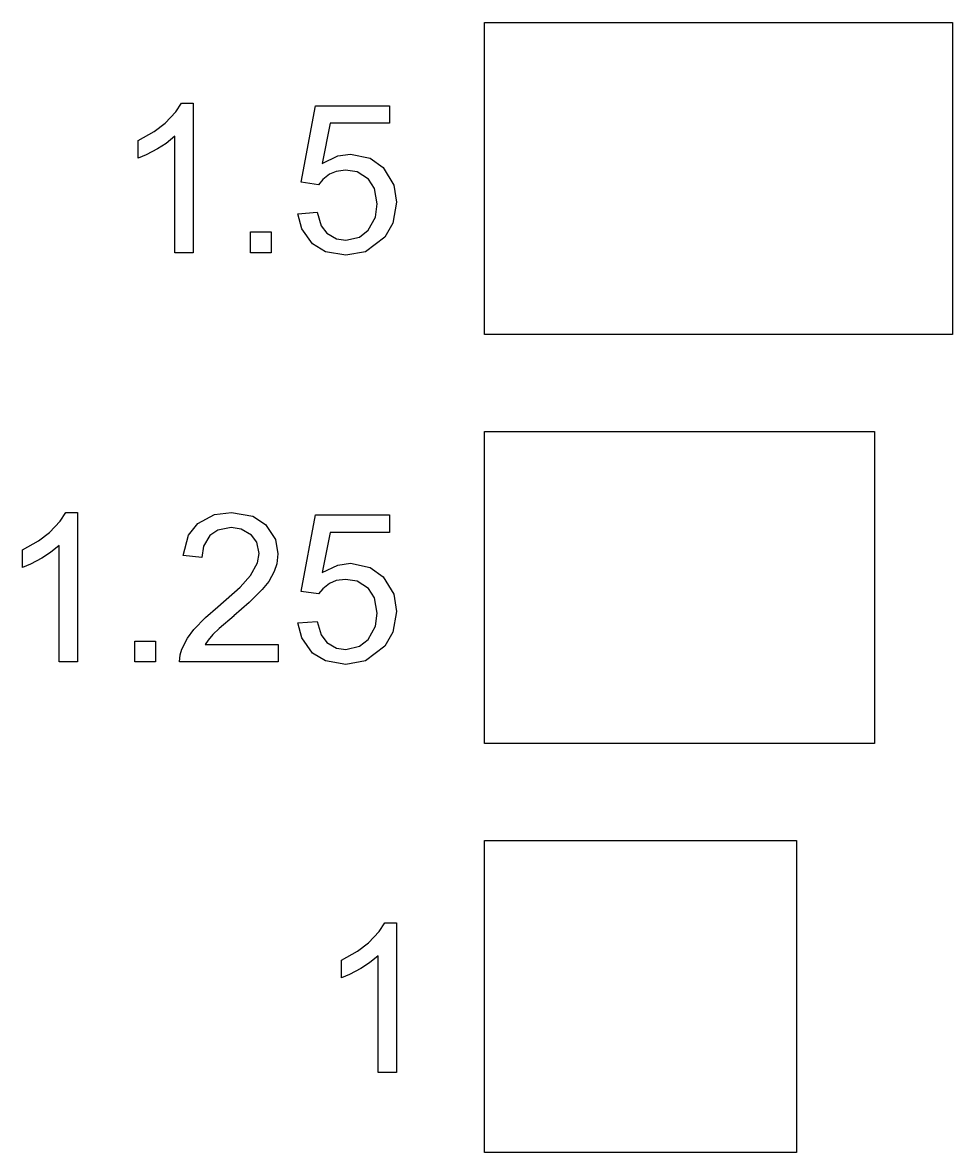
# Model space of a CAD drawing. Header units: millimetres. Extents: x -489 to 574, y -241 to 468.
# Drawn here: x -416.3 to -359.6, y 230.9 to 299.9 of the extents above; entities that cross this region are included whole.
import ezdxf

# ---------------------------------------------------------------- set-up
doc = ezdxf.new("R2010")
doc.units = ezdxf.units.MM
doc.layers.add('01_线宽0.15', color=7, linetype='Continuous')
doc.layers.add('实填充图层01', color=7, linetype='Continuous')

# ---------------------------------------------------------------- blocks, each defined once
blk = doc.blocks.new('图块0001_无名图块')
at = {"layer": '实填充图层01'}
for p, q in [((0.529, 0.385), (-0.002, -0.047)), ((-0.002, -0.047), (-0.529, -0.385))]:
    blk.add_line(p, q, dxfattribs=at)
blk = doc.blocks.new('图块0002_无名图块')
at = {"layer": '实填充图层01'}
for p, q in [((0.589, 0.288), (-0.104, -0.082)), ((-0.104, -0.082), (-0.589, -0.288))]:
    blk.add_line(p, q, dxfattribs=at)
blk = doc.blocks.new('图块0003_无名图块')
at = {"layer": '实填充图层01'}
for p, q in [((-0.819, -0.533), (0.156, 0.017)), ((0.156, 0.017), (0.819, 0.533))]:
    blk.add_line(p, q, dxfattribs=at)
blk = doc.blocks.new('图块0004_无名图块')
at = {"layer": '实填充图层01'}
for p, q in [((-0.497, -0.608), (0.161, 0.081)), ((0.161, 0.081), (0.497, 0.608))]:
    blk.add_line(p, q, dxfattribs=at)
blk = doc.blocks.new('图块0005_无名图块')
at = {"layer": '实填充图层01'}
for p, q in [((0.529, 0.385), (-0.002, -0.047)), ((-0.002, -0.047), (-0.529, -0.385))]:
    blk.add_line(p, q, dxfattribs=at)
blk = doc.blocks.new('图块0006_无名图块')
at = {"layer": '实填充图层01'}
for p, q in [((0.589, 0.288), (-0.104, -0.082)), ((-0.104, -0.082), (-0.589, -0.288))]:
    blk.add_line(p, q, dxfattribs=at)
blk = doc.blocks.new('图块0007_无名图块')
at = {"layer": '实填充图层01'}
for p, q in [((-0.819, -0.533), (0.156, 0.017)), ((0.156, 0.017), (0.819, 0.533))]:
    blk.add_line(p, q, dxfattribs=at)
blk = doc.blocks.new('图块0008_无名图块')
at = {"layer": '实填充图层01'}
for p, q in [((-0.497, -0.608), (0.161, 0.081)), ((0.161, 0.081), (0.497, 0.608))]:
    blk.add_line(p, q, dxfattribs=at)
blk = doc.blocks.new('图块0009_无名图块')
at = {"layer": '实填充图层01'}
for p, q in [((0.529, 0.385), (-0.002, -0.047)), ((-0.002, -0.047), (-0.529, -0.385))]:
    blk.add_line(p, q, dxfattribs=at)
blk = doc.blocks.new('图块0010_无名图块')
at = {"layer": '实填充图层01'}
for p, q in [((0.588, 0.288), (-0.104, -0.082)), ((-0.104, -0.082), (-0.588, -0.288))]:
    blk.add_line(p, q, dxfattribs=at)
blk = doc.blocks.new('图块0011_无名图块')
at = {"layer": '实填充图层01'}
for p, q in [((-0.819, -0.533), (0.156, 0.017)), ((0.156, 0.017), (0.819, 0.533))]:
    blk.add_line(p, q, dxfattribs=at)
blk = doc.blocks.new('图块0012_无名图块')
at = {"layer": '实填充图层01'}
for p, q in [((-0.497, -0.608), (0.161, 0.081)), ((0.161, 0.081), (0.497, 0.608))]:
    blk.add_line(p, q, dxfattribs=at)
blk = doc.blocks.new('图块0013_无名图块')
at = {"layer": '实填充图层01'}
for p, q in [((-0.066, -0.388), (-0.03, 0.054)), ((-0.03, 0.054), (0.066, 0.388))]:
    blk.add_line(p, q, dxfattribs=at)
blk = doc.blocks.new('图块0014_无名图块')
at = {"layer": '实填充图层01'}
for p, q in [((-0.371, -0.604), (-0.024, 0.077)), ((-0.024, 0.077), (0.371, 0.604))]:
    blk.add_line(p, q, dxfattribs=at)
blk = doc.blocks.new('图块0015_无名图块')
at = {"layer": '实填充图层01'}
for p, q in [((-0.73, -0.686), (-0.02, 0.037)), ((-0.02, 0.037), (0.73, 0.686))]:
    blk.add_line(p, q, dxfattribs=at)
blk = doc.blocks.new('图块0016_无名图块')
at = {"layer": '实填充图层01'}
for p, q in [((0.355, 0.24), (1.001, 0.963)), ((-1.001, -0.963), (0.355, 0.24))]:
    blk.add_line(p, q, dxfattribs=at)
blk = doc.blocks.new('图块0017_无名图块')
at = {"layer": '实填充图层01'}
for p, q in [((-0.263, -0.673), (0.161, 0.1)), ((0.161, 0.1), (0.263, 0.673))]:
    blk.add_line(p, q, dxfattribs=at)
blk = doc.blocks.new('图块0018_无名图块')
at = {"layer": '实填充图层01'}
for p, q in [((0.089, 0.118), (-0.238, 0.56)), ((0.238, -0.56), (0.089, 0.118))]:
    blk.add_line(p, q, dxfattribs=at)
blk = doc.blocks.new('图块0019_无名图块')
at = {"layer": '实填充图层01'}
for p, q in [((-0.003, 0.139), (-0.621, 0.228)), ((0.621, -0.228), (-0.003, 0.139))]:
    blk.add_line(p, q, dxfattribs=at)
blk = doc.blocks.new('图块0020_无名图块')
at = {"layer": '实填充图层01'}
for p, q in [((-0.158, 0.09), (-0.648, -0.241)), ((0.648, 0.241), (-0.158, 0.09))]:
    blk.add_line(p, q, dxfattribs=at)
blk = doc.blocks.new('图块0021_无名图块')
at = {"layer": '实填充图层01'}
for p, q in [((-0.148, 0.012), (-0.246, -0.667)), ((0.246, 0.667), (-0.148, 0.012))]:
    blk.add_line(p, q, dxfattribs=at)
blk = doc.blocks.new('图块0022_无名图块')
at = {"layer": '实填充图层01'}
for p, q in [((-0.107, 0.268), (0.443, 0.978)), ((-0.443, -0.978), (-0.107, 0.268))]:
    blk.add_line(p, q, dxfattribs=at)
blk = doc.blocks.new('图块0023_无名图块')
at = {"layer": '实填充图层01'}
for p, q in [((-1.034, -0.337), (-0.006, 0.206)), ((-0.006, 0.206), (1.034, 0.337))]:
    blk.add_line(p, q, dxfattribs=at)
blk = doc.blocks.new('图块0024_无名图块')
at = {"layer": '实填充图层01'}
for p, q in [((-1.036, 0.363), (0.259, 0.136)), ((0.259, 0.136), (1.036, -0.363))]:
    blk.add_line(p, q, dxfattribs=at)
blk = doc.blocks.new('图块0025_无名图块')
at = {"layer": '实填充图层01'}
for p, q in [((-0.382, 0.901), (0.234, -0.023)), ((0.234, -0.023), (0.382, -0.901))]:
    blk.add_line(p, q, dxfattribs=at)
blk = doc.blocks.new('图块0026_无名图块')
at = {"layer": '实填充图层01'}
for p, q in [((0.112, 0.537), (0.042, -0.069)), ((0.042, -0.069), (-0.112, -0.537))]:
    blk.add_line(p, q, dxfattribs=at)
blk = doc.blocks.new('图块0027_无名图块')
at = {"layer": '实填充图层01'}
for p, q in [((0.371, 0.557), (0.028, -0.053)), ((0.028, -0.053), (-0.371, -0.557))]:
    blk.add_line(p, q, dxfattribs=at)
blk = doc.blocks.new('图块0028_无名图块')
at = {"layer": '实填充图层01'}
for p, q in [((0.861, 0.8), (0.064, 0.011)), ((0.064, 0.011), (-0.861, -0.8))]:
    blk.add_line(p, q, dxfattribs=at)
blk = doc.blocks.new('图块0029_无名图块')
at = {"layer": '实填充图层01'}
for p, q in [((0.647, 0.573), (-0.255, -0.202)), ((-0.255, -0.202), (-0.647, -0.573))]:
    blk.add_line(p, q, dxfattribs=at)
blk = doc.blocks.new('图块0030_无名图块')
at = {"layer": '实填充图层01'}
for p, q in [((0.236, 0.303), (-0.053, -0.036)), ((-0.053, -0.036), (-0.236, -0.303))]:
    blk.add_line(p, q, dxfattribs=at)
blk = doc.blocks.new('图块0031_无名图块')
at = {"layer": '实填充图层01'}
for p, q in [((-0.3, 0.642), (-0.048, -0.181)), ((-0.048, -0.181), (0.3, -0.642))]:
    blk.add_line(p, q, dxfattribs=at)
blk = doc.blocks.new('图块0032_无名图块')
at = {"layer": '实填充图层01'}
for p, q in [((-0.574, 0.215), (0.018, -0.131)), ((0.018, -0.131), (0.574, -0.215))]:
    blk.add_line(p, q, dxfattribs=at)
blk = doc.blocks.new('图块0033_无名图块')
at = {"layer": '实填充图层01'}
for p, q in [((0.146, -0.113), (0.685, 0.304)), ((-0.685, -0.304), (0.146, -0.113))]:
    blk.add_line(p, q, dxfattribs=at)
blk = doc.blocks.new('图块0034_无名图块')
at = {"layer": '实填充图层01'}
for p, q in [((0.169, 0), (0.276, 0.806)), ((-0.276, -0.806), (0.169, 0))]:
    blk.add_line(p, q, dxfattribs=at)
blk = doc.blocks.new('图块0035_无名图块')
at = {"layer": '实填充图层01'}
for p, q in [((0.099, 0.19), (-0.265, 0.754)), ((0.265, -0.754), (0.099, 0.19))]:
    blk.add_line(p, q, dxfattribs=at)
blk = doc.blocks.new('图块0036_无名图块')
at = {"layer": '实填充图层01'}
for p, q in [((0, 0.169), (-0.702, 0.276)), ((0.702, -0.276), (0, 0.169))]:
    blk.add_line(p, q, dxfattribs=at)
blk = doc.blocks.new('图块0037_无名图块')
at = {"layer": '实填充图层01'}
for p, q in [((-0.086, 0.046), (-0.487, -0.124)), ((0.487, 0.124), (-0.086, 0.046))]:
    blk.add_line(p, q, dxfattribs=at)
blk = doc.blocks.new('图块0038_无名图块')
at = {"layer": '实填充图层01'}
for p, q in [((0.338, 0.321), (-0.085, -0.002)), ((-0.085, -0.002), (-0.338, -0.321))]:
    blk.add_line(p, q, dxfattribs=at)
blk = doc.blocks.new('图块0039_无名图块')
at = {"layer": '实填充图层01'}
for p, q in [((-0.856, -0.287), (0.083, 0.176)), ((0.083, 0.176), (0.856, 0.287))]:
    blk.add_line(p, q, dxfattribs=at)
blk = doc.blocks.new('图块0040_无名图块')
at = {"layer": '实填充图层01'}
for p, q in [((-1.002, 0.413), (0.212, 0.154)), ((0.212, 0.154), (1.002, -0.413))]:
    blk.add_line(p, q, dxfattribs=at)
blk = doc.blocks.new('图块0041_无名图块')
at = {"layer": '实填充图层01'}
for p, q in [((-0.408, 1.06), (0.25, -0.011)), ((0.25, -0.011), (0.408, -1.06))]:
    blk.add_line(p, q, dxfattribs=at)
blk = doc.blocks.new('图块0042_无名图块')
at = {"layer": '实填充图层01'}
for p, q in [((0.359, 1.067), (0.134, -0.211)), ((0.134, -0.211), (-0.359, -1.067))]:
    blk.add_line(p, q, dxfattribs=at)
blk = doc.blocks.new('图块0043_无名图块')
at = {"layer": '实填充图层01'}
for p, q in [((1.193, 0.552), (0.014, -0.339)), ((0.014, -0.339), (-1.193, -0.552))]:
    blk.add_line(p, q, dxfattribs=at)
blk = doc.blocks.new('图块0044_无名图块')
at = {"layer": '实填充图层01'}
for p, q in [((-0.233, -0.13), (-1.011, 0.348)), ((1.011, -0.348), (-0.233, -0.13))]:
    blk.add_line(p, q, dxfattribs=at)
blk = doc.blocks.new('图块0045_无名图块')
at = {"layer": '实填充图层01'}
for p, q in [((-0.22, -0.001), (-0.448, 0.922)), ((0.448, -0.922), (-0.22, -0.001))]:
    blk.add_line(p, q, dxfattribs=at)
blk = doc.blocks.new('图块0046_无名图块')
at = {"layer": '实填充图层01'}
for p, q in [((0.529, 0.385), (-0.002, -0.047)), ((-0.002, -0.047), (-0.529, -0.385))]:
    blk.add_line(p, q, dxfattribs=at)
blk = doc.blocks.new('图块0047_无名图块')
at = {"layer": '实填充图层01'}
for p, q in [((0.588, 0.288), (-0.104, -0.082)), ((-0.104, -0.082), (-0.588, -0.288))]:
    blk.add_line(p, q, dxfattribs=at)
blk = doc.blocks.new('图块0048_无名图块')
at = {"layer": '实填充图层01'}
for p, q in [((-0.819, -0.533), (0.156, 0.017)), ((0.156, 0.017), (0.819, 0.533))]:
    blk.add_line(p, q, dxfattribs=at)
blk = doc.blocks.new('图块0049_无名图块')
at = {"layer": '实填充图层01'}
for p, q in [((-0.497, -0.608), (0.161, 0.081)), ((0.161, 0.081), (0.497, 0.608))]:
    blk.add_line(p, q, dxfattribs=at)
blk = doc.blocks.new('图块0050_无名图块')
at = {"layer": '实填充图层01'}
for p, q in [((-0.066, -0.388), (-0.03, 0.054)), ((-0.03, 0.054), (0.066, 0.388))]:
    blk.add_line(p, q, dxfattribs=at)
blk = doc.blocks.new('图块0051_无名图块')
at = {"layer": '实填充图层01'}
for p, q in [((-0.371, -0.604), (-0.024, 0.077)), ((-0.024, 0.077), (0.371, 0.604))]:
    blk.add_line(p, q, dxfattribs=at)
blk = doc.blocks.new('图块0052_无名图块')
at = {"layer": '实填充图层01'}
for p, q in [((-0.73, -0.686), (-0.02, 0.037)), ((-0.02, 0.037), (0.73, 0.686))]:
    blk.add_line(p, q, dxfattribs=at)
blk = doc.blocks.new('图块0053_无名图块')
at = {"layer": '实填充图层01'}
for p, q in [((0.355, 0.24), (1.001, 0.963)), ((-1.001, -0.963), (0.355, 0.24))]:
    blk.add_line(p, q, dxfattribs=at)
blk = doc.blocks.new('图块0054_无名图块')
at = {"layer": '实填充图层01'}
for p, q in [((-0.263, -0.673), (0.161, 0.1)), ((0.161, 0.1), (0.263, 0.673))]:
    blk.add_line(p, q, dxfattribs=at)
blk = doc.blocks.new('图块0055_无名图块')
at = {"layer": '实填充图层01'}
for p, q in [((0.089, 0.118), (-0.238, 0.56)), ((0.238, -0.56), (0.089, 0.118))]:
    blk.add_line(p, q, dxfattribs=at)
blk = doc.blocks.new('图块0056_无名图块')
at = {"layer": '实填充图层01'}
for p, q in [((-0.003, 0.139), (-0.621, 0.228)), ((0.621, -0.228), (-0.003, 0.139))]:
    blk.add_line(p, q, dxfattribs=at)
blk = doc.blocks.new('图块0057_无名图块')
at = {"layer": '实填充图层01'}
for p, q in [((-0.158, 0.09), (-0.648, -0.241)), ((0.648, 0.241), (-0.158, 0.09))]:
    blk.add_line(p, q, dxfattribs=at)
blk = doc.blocks.new('图块0058_无名图块')
at = {"layer": '实填充图层01'}
for p, q in [((-0.148, 0.012), (-0.246, -0.667)), ((0.246, 0.667), (-0.148, 0.012))]:
    blk.add_line(p, q, dxfattribs=at)
blk = doc.blocks.new('图块0059_无名图块')
at = {"layer": '实填充图层01'}
for p, q in [((-0.107, 0.268), (0.443, 0.978)), ((-0.443, -0.978), (-0.107, 0.268))]:
    blk.add_line(p, q, dxfattribs=at)
blk = doc.blocks.new('图块0060_无名图块')
at = {"layer": '实填充图层01'}
for p, q in [((-1.034, -0.337), (-0.006, 0.206)), ((-0.006, 0.206), (1.034, 0.337))]:
    blk.add_line(p, q, dxfattribs=at)
blk = doc.blocks.new('图块0061_无名图块')
at = {"layer": '实填充图层01'}
for p, q in [((-1.036, 0.363), (0.259, 0.136)), ((0.259, 0.136), (1.036, -0.363))]:
    blk.add_line(p, q, dxfattribs=at)
blk = doc.blocks.new('图块0062_无名图块')
at = {"layer": '实填充图层01'}
for p, q in [((-0.382, 0.901), (0.234, -0.023)), ((0.234, -0.023), (0.382, -0.901))]:
    blk.add_line(p, q, dxfattribs=at)
blk = doc.blocks.new('图块0063_无名图块')
at = {"layer": '实填充图层01'}
for p, q in [((0.112, 0.537), (0.042, -0.069)), ((0.042, -0.069), (-0.112, -0.537))]:
    blk.add_line(p, q, dxfattribs=at)
blk = doc.blocks.new('图块0064_无名图块')
at = {"layer": '实填充图层01'}
for p, q in [((0.371, 0.557), (0.028, -0.053)), ((0.028, -0.053), (-0.371, -0.557))]:
    blk.add_line(p, q, dxfattribs=at)
blk = doc.blocks.new('图块0065_无名图块')
at = {"layer": '实填充图层01'}
for p, q in [((0.861, 0.8), (0.064, 0.011)), ((0.064, 0.011), (-0.861, -0.8))]:
    blk.add_line(p, q, dxfattribs=at)
blk = doc.blocks.new('图块0066_无名图块')
at = {"layer": '实填充图层01'}
for p, q in [((0.647, 0.573), (-0.255, -0.202)), ((-0.255, -0.202), (-0.647, -0.573))]:
    blk.add_line(p, q, dxfattribs=at)
blk = doc.blocks.new('图块0067_无名图块')
at = {"layer": '实填充图层01'}
for p, q in [((0.236, 0.303), (-0.053, -0.036)), ((-0.053, -0.036), (-0.236, -0.303))]:
    blk.add_line(p, q, dxfattribs=at)
blk = doc.blocks.new('图块0068_无名图块')
at = {"layer": '实填充图层01'}
for p, q in [((-0.3, 0.642), (-0.048, -0.181)), ((-0.048, -0.181), (0.3, -0.642))]:
    blk.add_line(p, q, dxfattribs=at)
blk = doc.blocks.new('图块0069_无名图块')
at = {"layer": '实填充图层01'}
for p, q in [((-0.574, 0.215), (0.018, -0.131)), ((0.018, -0.131), (0.574, -0.215))]:
    blk.add_line(p, q, dxfattribs=at)
blk = doc.blocks.new('图块0070_无名图块')
at = {"layer": '实填充图层01'}
for p, q in [((0.146, -0.113), (0.685, 0.304)), ((-0.685, -0.304), (0.146, -0.113))]:
    blk.add_line(p, q, dxfattribs=at)
blk = doc.blocks.new('图块0071_无名图块')
at = {"layer": '实填充图层01'}
for p, q in [((0.169, 0), (0.276, 0.806)), ((-0.276, -0.806), (0.169, 0))]:
    blk.add_line(p, q, dxfattribs=at)
blk = doc.blocks.new('图块0072_无名图块')
at = {"layer": '实填充图层01'}
for p, q in [((0.099, 0.19), (-0.265, 0.754)), ((0.265, -0.754), (0.099, 0.19))]:
    blk.add_line(p, q, dxfattribs=at)
blk = doc.blocks.new('图块0073_无名图块')
at = {"layer": '实填充图层01'}
for p, q in [((0, 0.169), (-0.702, 0.276)), ((0.702, -0.276), (0, 0.169))]:
    blk.add_line(p, q, dxfattribs=at)
blk = doc.blocks.new('图块0074_无名图块')
at = {"layer": '实填充图层01'}
for p, q in [((-0.086, 0.046), (-0.487, -0.124)), ((0.487, 0.124), (-0.086, 0.046))]:
    blk.add_line(p, q, dxfattribs=at)
blk = doc.blocks.new('图块0075_无名图块')
at = {"layer": '实填充图层01'}
for p, q in [((0.338, 0.321), (-0.085, -0.002)), ((-0.085, -0.002), (-0.338, -0.321))]:
    blk.add_line(p, q, dxfattribs=at)
blk = doc.blocks.new('图块0076_无名图块')
at = {"layer": '实填充图层01'}
for p, q in [((-0.856, -0.287), (0.083, 0.176)), ((0.083, 0.176), (0.856, 0.287))]:
    blk.add_line(p, q, dxfattribs=at)
blk = doc.blocks.new('图块0077_无名图块')
at = {"layer": '实填充图层01'}
for p, q in [((-1.002, 0.413), (0.212, 0.154)), ((0.212, 0.154), (1.002, -0.413))]:
    blk.add_line(p, q, dxfattribs=at)
blk = doc.blocks.new('图块0078_无名图块')
at = {"layer": '实填充图层01'}
for p, q in [((-0.408, 1.06), (0.25, -0.011)), ((0.25, -0.011), (0.408, -1.06))]:
    blk.add_line(p, q, dxfattribs=at)
blk = doc.blocks.new('图块0079_无名图块')
at = {"layer": '实填充图层01'}
for p, q in [((0.359, 1.067), (0.134, -0.211)), ((0.134, -0.211), (-0.359, -1.067))]:
    blk.add_line(p, q, dxfattribs=at)
blk = doc.blocks.new('图块0080_无名图块')
at = {"layer": '实填充图层01'}
for p, q in [((1.193, 0.552), (0.014, -0.339)), ((0.014, -0.339), (-1.193, -0.552))]:
    blk.add_line(p, q, dxfattribs=at)
blk = doc.blocks.new('图块0081_无名图块')
at = {"layer": '实填充图层01'}
for p, q in [((-0.233, -0.13), (-1.011, 0.348)), ((1.011, -0.348), (-0.233, -0.13))]:
    blk.add_line(p, q, dxfattribs=at)
blk = doc.blocks.new('图块0082_无名图块')
at = {"layer": '实填充图层01'}
for p, q in [((-0.22, -0.001), (-0.448, 0.922)), ((0.448, -0.922), (-0.22, -0.001))]:
    blk.add_line(p, q, dxfattribs=at)
blk = doc.blocks.new('图块0083_无名图块')
at = {"layer": '实填充图层01'}
for p, q in [((0.529, 0.385), (-0.002, -0.047)), ((-0.002, -0.047), (-0.529, -0.385))]:
    blk.add_line(p, q, dxfattribs=at)
blk = doc.blocks.new('图块0084_无名图块')
at = {"layer": '实填充图层01'}
for p, q in [((0.589, 0.288), (-0.104, -0.082)), ((-0.104, -0.082), (-0.589, -0.288))]:
    blk.add_line(p, q, dxfattribs=at)
blk = doc.blocks.new('图块0085_无名图块')
at = {"layer": '实填充图层01'}
for p, q in [((-0.819, -0.533), (0.156, 0.017)), ((0.156, 0.017), (0.819, 0.533))]:
    blk.add_line(p, q, dxfattribs=at)
blk = doc.blocks.new('图块0086_无名图块')
at = {"layer": '实填充图层01'}
for p, q in [((-0.497, -0.608), (0.161, 0.081)), ((0.161, 0.081), (0.497, 0.608))]:
    blk.add_line(p, q, dxfattribs=at)
blk = doc.blocks.new('图块0087_无名图块')
at = {"layer": '实填充图层01'}
for p, q in [((-0.3, 0.642), (-0.048, -0.181)), ((-0.048, -0.181), (0.3, -0.642))]:
    blk.add_line(p, q, dxfattribs=at)
blk = doc.blocks.new('图块0088_无名图块')
at = {"layer": '实填充图层01'}
for p, q in [((-0.574, 0.215), (0.018, -0.131)), ((0.018, -0.131), (0.574, -0.215))]:
    blk.add_line(p, q, dxfattribs=at)
blk = doc.blocks.new('图块0089_无名图块')
at = {"layer": '实填充图层01'}
for p, q in [((0.146, -0.113), (0.685, 0.304)), ((-0.685, -0.304), (0.146, -0.113))]:
    blk.add_line(p, q, dxfattribs=at)
blk = doc.blocks.new('图块0090_无名图块')
at = {"layer": '实填充图层01'}
for p, q in [((0.169, 0), (0.276, 0.806)), ((-0.276, -0.806), (0.169, 0))]:
    blk.add_line(p, q, dxfattribs=at)
blk = doc.blocks.new('图块0091_无名图块')
at = {"layer": '实填充图层01'}
for p, q in [((0.099, 0.19), (-0.265, 0.754)), ((0.265, -0.754), (0.099, 0.19))]:
    blk.add_line(p, q, dxfattribs=at)
blk = doc.blocks.new('图块0092_无名图块')
at = {"layer": '实填充图层01'}
for p, q in [((0, 0.169), (-0.702, 0.276)), ((0.702, -0.276), (0, 0.169))]:
    blk.add_line(p, q, dxfattribs=at)
blk = doc.blocks.new('图块0093_无名图块')
at = {"layer": '实填充图层01'}
for p, q in [((-0.086, 0.046), (-0.487, -0.124)), ((0.487, 0.124), (-0.086, 0.046))]:
    blk.add_line(p, q, dxfattribs=at)
blk = doc.blocks.new('图块0094_无名图块')
at = {"layer": '实填充图层01'}
for p, q in [((0.338, 0.321), (-0.085, -0.002)), ((-0.085, -0.002), (-0.338, -0.321))]:
    blk.add_line(p, q, dxfattribs=at)
blk = doc.blocks.new('图块0095_无名图块')
at = {"layer": '实填充图层01'}
for p, q in [((-0.856, -0.287), (0.083, 0.176)), ((0.083, 0.176), (0.856, 0.287))]:
    blk.add_line(p, q, dxfattribs=at)
blk = doc.blocks.new('图块0096_无名图块')
at = {"layer": '实填充图层01'}
for p, q in [((-1.002, 0.413), (0.212, 0.154)), ((0.212, 0.154), (1.002, -0.413))]:
    blk.add_line(p, q, dxfattribs=at)
blk = doc.blocks.new('图块0097_无名图块')
at = {"layer": '实填充图层01'}
for p, q in [((-0.408, 1.06), (0.25, -0.011)), ((0.25, -0.011), (0.408, -1.06))]:
    blk.add_line(p, q, dxfattribs=at)
blk = doc.blocks.new('图块0098_无名图块')
at = {"layer": '实填充图层01'}
for p, q in [((0.359, 1.067), (0.134, -0.211)), ((0.134, -0.211), (-0.359, -1.067))]:
    blk.add_line(p, q, dxfattribs=at)
blk = doc.blocks.new('图块0099_无名图块')
at = {"layer": '实填充图层01'}
for p, q in [((1.193, 0.552), (0.014, -0.339)), ((0.014, -0.339), (-1.193, -0.552))]:
    blk.add_line(p, q, dxfattribs=at)
blk = doc.blocks.new('图块0100_无名图块')
at = {"layer": '实填充图层01'}
for p, q in [((-0.233, -0.13), (-1.011, 0.348)), ((1.011, -0.348), (-0.233, -0.13))]:
    blk.add_line(p, q, dxfattribs=at)
blk = doc.blocks.new('图块0101_无名图块')
at = {"layer": '实填充图层01'}
for p, q in [((-0.22, -0.001), (-0.448, 0.922)), ((0.448, -0.922), (-0.22, -0.001))]:
    blk.add_line(p, q, dxfattribs=at)
blk = doc.blocks.new('图块0102_无名图块')
at = {"layer": '实填充图层01'}
for p, q in [((0.529, 0.385), (-0.002, -0.047)), ((-0.002, -0.047), (-0.529, -0.385))]:
    blk.add_line(p, q, dxfattribs=at)
blk = doc.blocks.new('图块0103_无名图块')
at = {"layer": '实填充图层01'}
for p, q in [((0.589, 0.288), (-0.104, -0.082)), ((-0.104, -0.082), (-0.589, -0.288))]:
    blk.add_line(p, q, dxfattribs=at)
blk = doc.blocks.new('图块0104_无名图块')
at = {"layer": '实填充图层01'}
for p, q in [((-0.819, -0.533), (0.156, 0.017)), ((0.156, 0.017), (0.819, 0.533))]:
    blk.add_line(p, q, dxfattribs=at)
blk = doc.blocks.new('图块0105_无名图块')
at = {"layer": '实填充图层01'}
for p, q in [((-0.497, -0.608), (0.161, 0.081)), ((0.161, 0.081), (0.497, 0.608))]:
    blk.add_line(p, q, dxfattribs=at)
blk = doc.blocks.new('图块0106_无名图块')
at = {"layer": '实填充图层01'}
for p, q in [((-0.3, 0.642), (-0.048, -0.181)), ((-0.048, -0.181), (0.3, -0.642))]:
    blk.add_line(p, q, dxfattribs=at)
blk = doc.blocks.new('图块0107_无名图块')
at = {"layer": '实填充图层01'}
for p, q in [((-0.574, 0.215), (0.018, -0.131)), ((0.018, -0.131), (0.574, -0.215))]:
    blk.add_line(p, q, dxfattribs=at)
blk = doc.blocks.new('图块0108_无名图块')
at = {"layer": '实填充图层01'}
for p, q in [((0.146, -0.113), (0.685, 0.304)), ((-0.685, -0.304), (0.146, -0.113))]:
    blk.add_line(p, q, dxfattribs=at)
blk = doc.blocks.new('图块0109_无名图块')
at = {"layer": '实填充图层01'}
for p, q in [((0.169, 0), (0.276, 0.806)), ((-0.276, -0.806), (0.169, 0))]:
    blk.add_line(p, q, dxfattribs=at)
blk = doc.blocks.new('图块0110_无名图块')
at = {"layer": '实填充图层01'}
for p, q in [((0.099, 0.19), (-0.265, 0.754)), ((0.265, -0.754), (0.099, 0.19))]:
    blk.add_line(p, q, dxfattribs=at)
blk = doc.blocks.new('图块0111_无名图块')
at = {"layer": '实填充图层01'}
for p, q in [((0, 0.169), (-0.702, 0.276)), ((0.702, -0.276), (0, 0.169))]:
    blk.add_line(p, q, dxfattribs=at)
blk = doc.blocks.new('图块0112_无名图块')
at = {"layer": '实填充图层01'}
for p, q in [((-0.086, 0.046), (-0.487, -0.124)), ((0.487, 0.124), (-0.086, 0.046))]:
    blk.add_line(p, q, dxfattribs=at)
blk = doc.blocks.new('图块0113_无名图块')
at = {"layer": '实填充图层01'}
for p, q in [((0.338, 0.321), (-0.085, -0.002)), ((-0.085, -0.002), (-0.338, -0.321))]:
    blk.add_line(p, q, dxfattribs=at)
blk = doc.blocks.new('图块0114_无名图块')
at = {"layer": '实填充图层01'}
for p, q in [((-0.856, -0.287), (0.083, 0.176)), ((0.083, 0.176), (0.856, 0.287))]:
    blk.add_line(p, q, dxfattribs=at)
blk = doc.blocks.new('图块0115_无名图块')
at = {"layer": '实填充图层01'}
for p, q in [((-1.002, 0.413), (0.212, 0.154)), ((0.212, 0.154), (1.002, -0.413))]:
    blk.add_line(p, q, dxfattribs=at)
blk = doc.blocks.new('图块0116_无名图块')
at = {"layer": '实填充图层01'}
for p, q in [((-0.408, 1.06), (0.25, -0.011)), ((0.25, -0.011), (0.408, -1.06))]:
    blk.add_line(p, q, dxfattribs=at)
blk = doc.blocks.new('图块0117_无名图块')
at = {"layer": '实填充图层01'}
for p, q in [((0.359, 1.067), (0.134, -0.211)), ((0.134, -0.211), (-0.359, -1.067))]:
    blk.add_line(p, q, dxfattribs=at)
blk = doc.blocks.new('图块0118_无名图块')
at = {"layer": '实填充图层01'}
for p, q in [((1.193, 0.552), (0.014, -0.339)), ((0.014, -0.339), (-1.193, -0.552))]:
    blk.add_line(p, q, dxfattribs=at)
blk = doc.blocks.new('图块0119_无名图块')
at = {"layer": '实填充图层01'}
for p, q in [((-0.233, -0.13), (-1.011, 0.348)), ((1.011, -0.348), (-0.233, -0.13))]:
    blk.add_line(p, q, dxfattribs=at)
blk = doc.blocks.new('图块0120_无名图块')
at = {"layer": '实填充图层01'}
for p, q in [((-0.22, -0.001), (-0.448, 0.922)), ((0.448, -0.922), (-0.22, -0.001))]:
    blk.add_line(p, q, dxfattribs=at)

msp = doc.modelspace()

# ---------------------------------------------------------------- linework, layer by layer
at = {"layer": '01_线宽0.15'}
for p, q in [((-388.135, 280.845), (-388.135, 299.895)), ((-388.135, 299.895), (-359.56, 299.895)), ((-359.56, 299.895), (-359.56, 280.845)), ((-406.646, 294.965), (-405.926, 294.965)), ((-406.646, 294.965), (-405.926, 294.965)), ((-405.926, 294.965), (-405.926, 285.833)), ((-405.926, 294.965), (-405.926, 285.833)), ((-399.322, 290.139), (-398.446, 294.812)), ((-399.322, 290.139), (-398.446, 294.812)), ((-398.446, 294.812), (-393.937, 294.812)), ((-398.446, 294.812), (-393.937, 294.812)), ((-393.937, 294.812), (-393.937, 293.746)), ((-393.937, 294.812), (-393.937, 293.746)), ((-397.555, 293.746), (-398.039, 291.292)), ((-397.555, 293.746), (-398.039, 291.292)), ((-393.937, 293.746), (-397.555, 293.746)), ((-393.937, 293.746), (-397.555, 293.746)), ((-407.044, 285.833), (-407.044, 292.95)), ((-407.044, 285.833), (-407.044, 292.95)), ((-409.279, 291.603), (-409.279, 292.683)), ((-409.279, 291.603), (-409.279, 292.683)), ((-398.268, 289.986), (-399.322, 290.139)), ((-398.268, 289.986), (-399.322, 290.139)), ((-399.525, 288.221), (-398.357, 288.31)), ((-399.525, 288.221), (-398.357, 288.31)), ((-402.431, 285.833), (-402.431, 287.103)), ((-402.431, 287.103), (-401.161, 287.103)), ((-402.431, 285.833), (-402.431, 287.103)), ((-402.431, 287.103), (-401.161, 287.103)), ((-401.161, 287.103), (-401.161, 285.833)), ((-401.161, 287.103), (-401.161, 285.833)), ((-405.926, 285.833), (-407.044, 285.833)), ((-405.926, 285.833), (-407.044, 285.833)), ((-401.161, 285.833), (-402.431, 285.833)), ((-401.161, 285.833), (-402.431, 285.833)), ((-359.56, 280.845), (-388.135, 280.845)), ((-388.135, 255.855), (-388.135, 274.905)), ((-388.135, 274.905), (-364.322, 274.905)), ((-364.322, 274.905), (-364.322, 255.855)), ((-413.709, 269.965), (-412.989, 269.965)), ((-413.709, 269.965), (-412.989, 269.965)), ((-412.989, 269.965), (-412.989, 260.833)), ((-412.989, 269.965), (-412.989, 260.833)), ((-399.322, 265.139), (-398.446, 269.812)), ((-399.322, 265.139), (-398.446, 269.812)), ((-398.446, 269.812), (-393.937, 269.812)), ((-398.446, 269.812), (-393.937, 269.812)), ((-393.937, 269.812), (-393.937, 268.746)), ((-393.937, 269.812), (-393.937, 268.746)), ((-397.555, 268.746), (-398.039, 266.292)), ((-397.555, 268.746), (-398.039, 266.292)), ((-393.937, 268.746), (-397.555, 268.746)), ((-393.937, 268.746), (-397.555, 268.746)), ((-414.107, 260.833), (-414.107, 267.95)), ((-414.107, 260.833), (-414.107, 267.95)), ((-416.342, 266.603), (-416.342, 267.683)), ((-416.342, 266.603), (-416.342, 267.683)), ((-405.395, 267.222), (-406.538, 267.336)), ((-405.395, 267.222), (-406.538, 267.336)), ((-398.268, 264.986), (-399.322, 265.139)), ((-398.268, 264.986), (-399.322, 265.139)), ((-399.525, 263.221), (-398.357, 263.31)), ((-399.525, 263.221), (-398.357, 263.31)), ((-409.495, 260.833), (-409.495, 262.103)), ((-409.495, 262.103), (-408.225, 262.103)), ((-409.495, 260.833), (-409.495, 262.103)), ((-409.495, 262.103), (-408.225, 262.103)), ((-408.225, 262.103), (-408.225, 260.833)), ((-408.225, 262.103), (-408.225, 260.833)), ((-405.198, 261.9), (-400.734, 261.9)), ((-405.198, 261.9), (-400.734, 261.9)), ((-400.734, 261.9), (-400.734, 260.833)), ((-400.734, 261.9), (-400.734, 260.833)), ((-412.989, 260.833), (-414.107, 260.833)), ((-412.989, 260.833), (-414.107, 260.833)), ((-408.225, 260.833), (-409.495, 260.833)), ((-408.225, 260.833), (-409.495, 260.833)), ((-400.734, 260.833), (-406.754, 260.833)), ((-400.734, 260.833), (-406.754, 260.833)), ((-364.322, 255.855), (-388.135, 255.855)), ((-388.135, 230.865), (-388.135, 249.915)), ((-388.135, 249.915), (-369.085, 249.915)), ((-369.085, 249.915), (-369.085, 230.865)), ((-394.225, 244.889), (-393.505, 244.889)), ((-394.225, 244.889), (-393.505, 244.889)), ((-393.505, 244.889), (-393.505, 235.757)), ((-393.505, 244.889), (-393.505, 235.757)), ((-396.858, 241.527), (-396.858, 242.607)), ((-396.858, 241.527), (-396.858, 242.607)), ((-394.623, 235.757), (-394.623, 242.873)), ((-394.623, 235.757), (-394.623, 242.873)), ((-393.505, 235.757), (-394.623, 235.757)), ((-393.505, 235.757), (-394.623, 235.757)), ((-369.085, 230.865), (-388.135, 230.865))]:
    msp.add_line(p, q, dxfattribs=at)

# ---------------------------------------------------------------- block references
for name, p in [('图块0086_无名图块', (-407.143, 294.357)), ('图块0105_无名图块', (-407.143, 294.357)), ('图块0085_无名图块', (-408.46, 293.216)), ('图块0104_无名图块', (-408.46, 293.216)), ('图块0083_无名图块', (-407.573, 292.565)), ('图块0102_无名图块', (-407.573, 292.565)), ('图块0084_无名图块', (-408.69, 291.891)), ('图块0103_无名图块', (-408.69, 291.891)), ('图块0095_无名图块', (-397.183, 291.579)), ('图块0114_无名图块', (-397.183, 291.579)), ('图块0096_无名图块', (-395.325, 291.453)), ('图块0115_无名图块', (-395.325, 291.453)), ('图块0094_无名图块', (-397.93, 290.307)), ('图块0113_无名图块', (-397.93, 290.307)), ('图块0093_无名图块', (-397.106, 290.752)), ('图块0112_无名图块', (-397.106, 290.752)), ('图块0092_无名图块', (-395.917, 290.599)), ('图块0111_无名图块', (-395.917, 290.599)), ('图块0097_无名图块', (-393.914, 289.98)), ('图块0116_无名图块', (-393.914, 289.98)), ('图块0091_无名图块', (-394.951, 289.569)), ('图块0110_无名图块', (-394.951, 289.569)), ('图块0090_无名图块', (-394.963, 288.009)), ('图块0109_无名图块', (-394.963, 288.009)), ('图块0098_无名图块', (-393.864, 287.853)), ('图块0117_无名图块', (-393.864, 287.853)), ('图块0101_无名图块', (-399.077, 287.299)), ('图块0120_无名图块', (-399.077, 287.299)), ('图块0087_无名图块', (-398.056, 287.668)), ('图块0106_无名图块', (-398.056, 287.668)), ('图块0089_无名图块', (-395.924, 286.899)), ('图块0108_无名图块', (-395.924, 286.899)), ('图块0088_无名图块', (-397.182, 286.81)), ('图块0107_无名图块', (-397.182, 286.81)), ('图块0099_无名图块', (-395.416, 286.234)), ('图块0118_无名图块', (-395.416, 286.234)), ('图块0100_无名图块', (-397.619, 286.029)), ('图块0119_无名图块', (-397.619, 286.029)), ('图块0012_无名图块', (-414.206, 269.357)), ('图块0049_无名图块', (-414.206, 269.357)), ('图块0023_无名图块', (-404.617, 269.628)), ('图块0060_无名图块', (-404.617, 269.628)), ('图块0024_无名图块', (-402.547, 269.602)), ('图块0061_无名图块', (-402.547, 269.602)), ('图块0022_无名图块', (-406.094, 268.314)), ('图块0059_无名图块', (-406.094, 268.314)), ('图块0025_无名图块', (-401.128, 268.338)), ('图块0062_无名图块', (-401.128, 268.338)), ('图块0011_无名图块', (-415.523, 268.216)), ('图块0048_无名图块', (-415.523, 268.216)), ('图块0021_无名图块', (-405.149, 267.888)), ('图块0058_无名图块', (-405.149, 267.888)), ('图块0020_无名图块', (-404.256, 268.796)), ('图块0057_无名图块', (-404.256, 268.796)), ('图块0019_无名图块', (-402.987, 268.81)), ('图块0056_无名图块', (-402.987, 268.81)), ('图块0018_无名图块', (-402.128, 268.023)), ('图块0055_无名图块', (-402.128, 268.023)), ('图块0009_无名图块', (-414.636, 267.565)), ('图块0046_无名图块', (-414.636, 267.565)), ('图块0010_无名图块', (-415.754, 266.891)), ('图块0047_无名图块', (-415.754, 266.891)), ('图块0017_无名图块', (-402.153, 266.79)), ('图块0054_无名图块', (-402.153, 266.79)), ('图块0026_无名图块', (-400.859, 266.901)), ('图块0063_无名图块', (-400.859, 266.901)), ('图块0039_无名图块', (-397.183, 266.579)), ('图块0076_无名图块', (-397.183, 266.579)), ('图块0040_无名图块', (-395.325, 266.453)), ('图块0077_无名图块', (-395.325, 266.453)), ('图块0016_无名图块', (-403.418, 265.154)), ('图块0053_无名图块', (-403.418, 265.154)), ('图块0027_无名图块', (-401.341, 265.808)), ('图块0064_无名图块', (-401.341, 265.808)), ('图块0037_无名图块', (-397.106, 265.752)), ('图块0074_无名图块', (-397.106, 265.752)), ('图块0036_无名图块', (-395.917, 265.599)), ('图块0073_无名图块', (-395.917, 265.599)), ('图块0041_无名图块', (-393.914, 264.98)), ('图块0078_无名图块', (-393.914, 264.98)), ('图块0028_无名图块', (-402.572, 264.451)), ('图块0065_无名图块', (-402.572, 264.451)), ('图块0038_无名图块', (-397.93, 265.307)), ('图块0075_无名图块', (-397.93, 265.307)), ('图块0035_无名图块', (-394.951, 264.569)), ('图块0072_无名图块', (-394.951, 264.569)), ('图块0015_无名图块', (-405.149, 263.505)), ('图块0052_无名图块', (-405.149, 263.505)), ('图块0034_无名图块', (-394.963, 263.009)), ('图块0071_无名图块', (-394.963, 263.009)), ('图块0042_无名图块', (-393.864, 262.853)), ('图块0079_无名图块', (-393.864, 262.853)), ('图块0029_无名图块', (-404.079, 263.078)), ('图块0066_无名图块', (-404.079, 263.078)), ('图块0045_无名图块', (-399.077, 262.299)), ('图块0082_无名图块', (-399.077, 262.299)), ('图块0031_无名图块', (-398.056, 262.668)), ('图块0068_无名图块', (-398.056, 262.668)), ('图块0014_无名图块', (-406.251, 262.215)), ('图块0051_无名图块', (-406.251, 262.215)), ('图块0030_无名图块', (-404.962, 262.203)), ('图块0067_无名图块', (-404.962, 262.203)), ('图块0032_无名图块', (-397.182, 261.81)), ('图块0069_无名图块', (-397.182, 261.81)), ('图块0033_无名图块', (-395.924, 261.899)), ('图块0070_无名图块', (-395.924, 261.899)), ('图块0043_无名图块', (-395.416, 261.234)), ('图块0080_无名图块', (-395.416, 261.234)), ('图块0013_无名图块', (-406.688, 261.222)), ('图块0050_无名图块', (-406.688, 261.222)), ('图块0044_无名图块', (-397.619, 261.029)), ('图块0081_无名图块', (-397.619, 261.029)), ('图块0004_无名图块', (-394.722, 244.281)), ('图块0008_无名图块', (-394.722, 244.281)), ('图块0003_无名图块', (-396.039, 243.14)), ('图块0007_无名图块', (-396.039, 243.14)), ('图块0001_无名图块', (-395.152, 242.488)), ('图块0005_无名图块', (-395.152, 242.488)), ('图块0002_无名图块', (-396.27, 241.815)), ('图块0006_无名图块', (-396.27, 241.815))]:
    msp.add_blockref(name, p)

doc.saveas('drawing.dxf')
